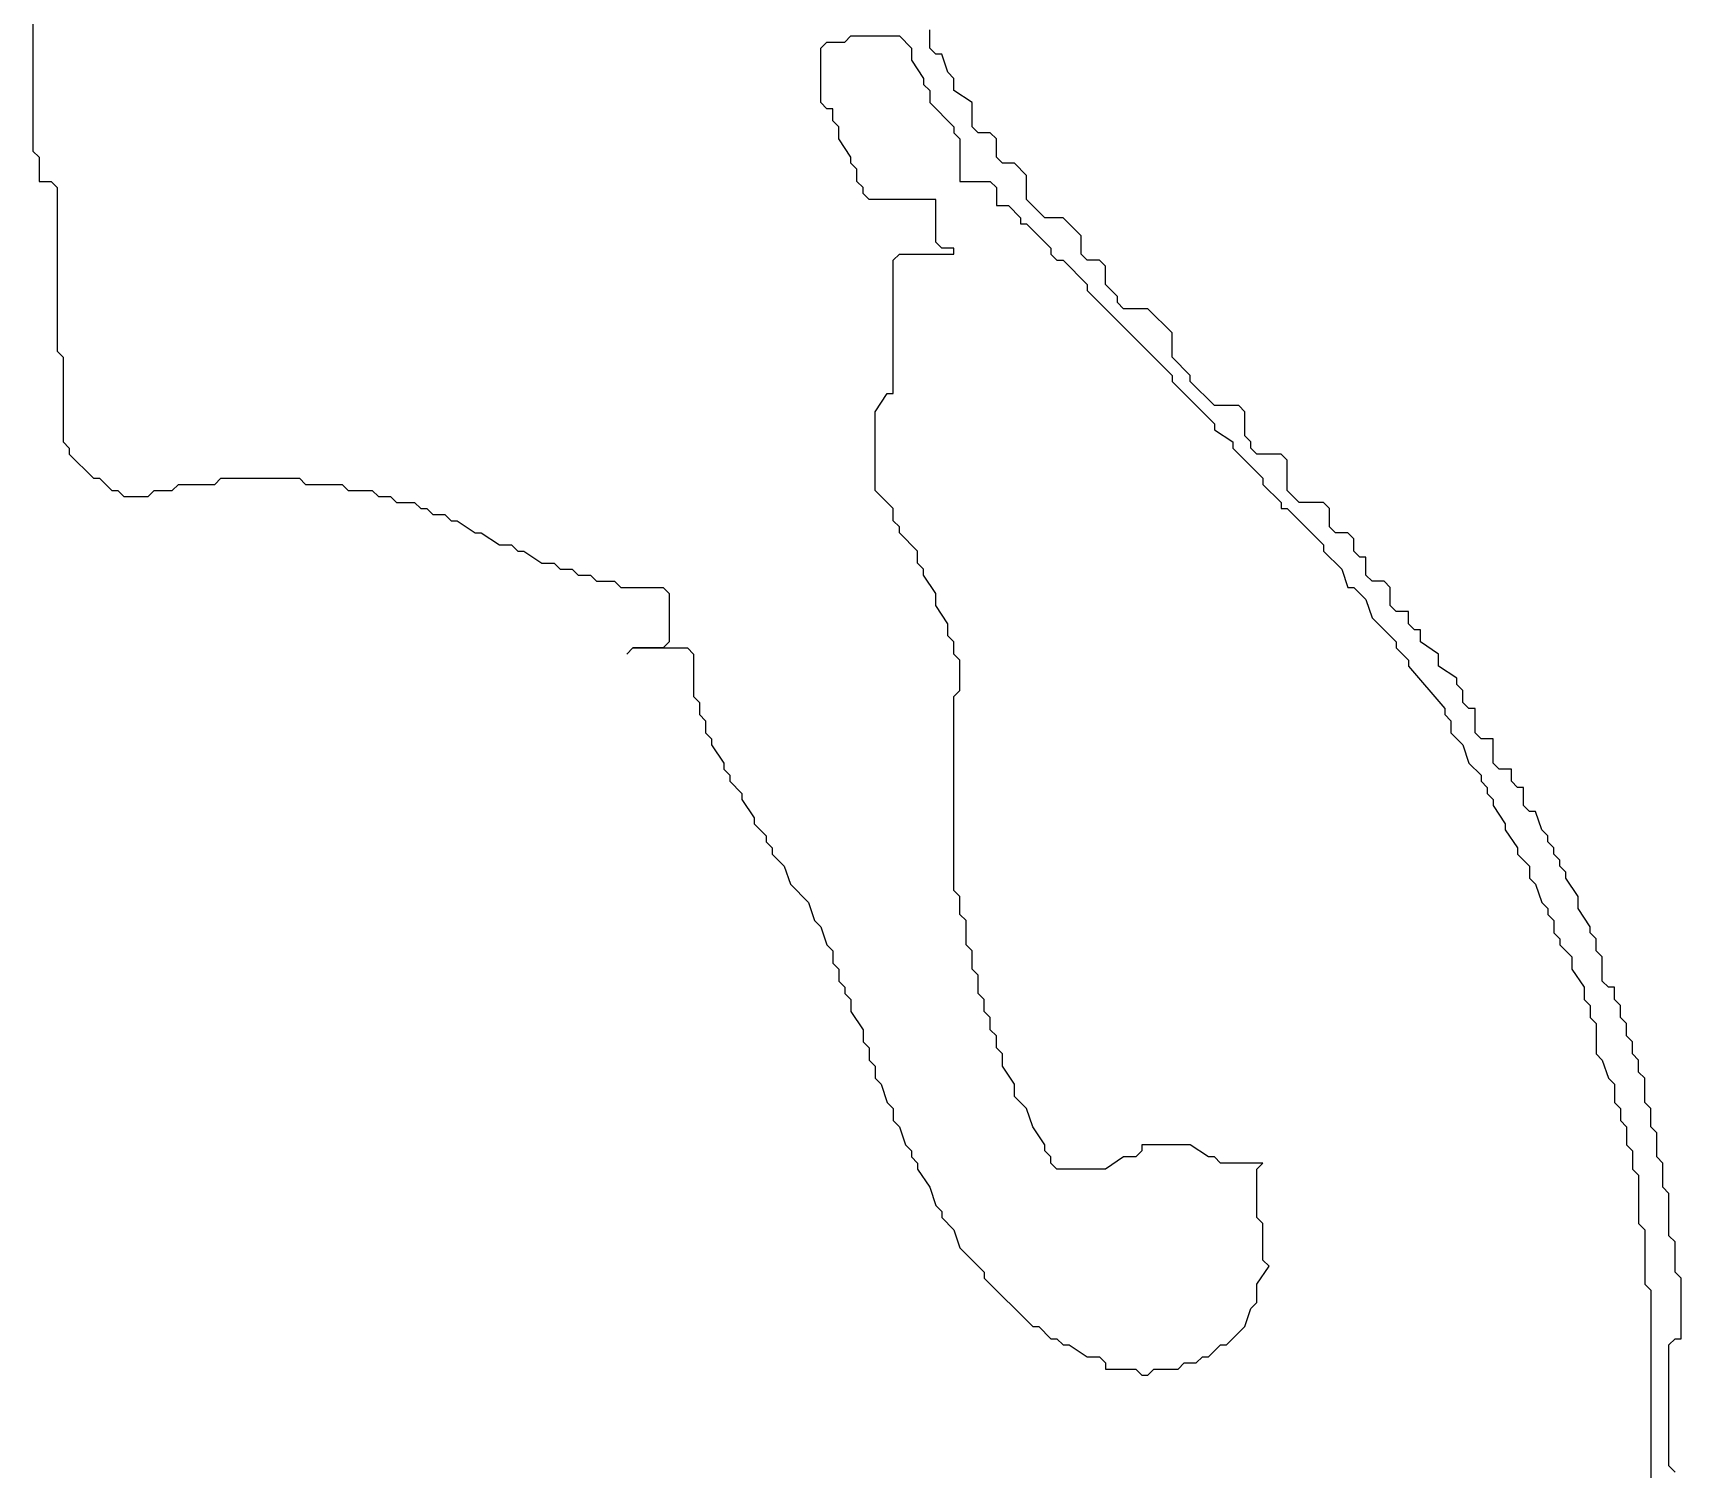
# Model space of a CAD drawing. Extents: x 10 to 555, y 10 to 1133.
# Drawn here: x 315.3 to 554.6, y 215.4 to 424 of the extents above; entities that cross this region are included whole.
import ezdxf

# ---------------------------------------------------------------- set-up
doc = ezdxf.new("R2010")
doc.units = 0
doc.layers.add('BODY_OUTLINE', color=7, linetype='Continuous')
doc.layers.add('NECK_POCKET', color=7, linetype='Continuous')

msp = doc.modelspace()

# ---------------------------------------------------------------- linework, layer by layer
at = {"layer": 'BODY_OUTLINE'}
for p, q in [((315.31, 465.77), (315.31, 406.82)), ((429.7, 421.78), (430.58, 422.66)), ((429.7, 413.86), (429.7, 421.78)), ((430.58, 422.66), (433.21, 422.66)), ((433.21, 422.66), (434.09, 423.54)), ((434.09, 423.54), (441.13, 423.54)), ((441.13, 423.54), (442.89, 421.78)), ((442.89, 421.78), (442.89, 420.02)), ((442.89, 420.02), (444.65, 417.38)), ((444.65, 417.38), (444.65, 416.5)), ((444.65, 416.5), (445.53, 415.62)), ((445.53, 415.62), (445.53, 413.86)), ((430.58, 412.98), (429.7, 413.86)), ((431.46, 412.98), (430.58, 412.98)), ((431.46, 411.22), (431.46, 412.98)), ((445.53, 413.86), (449.05, 410.34)), ((432.34, 410.34), (431.46, 411.22)), ((432.34, 408.58), (432.34, 410.34)), ((449.05, 410.34), (449.05, 409.46)), ((449.05, 409.46), (449.93, 408.58)), ((434.09, 405.94), (432.34, 408.58)), ((449.93, 408.58), (449.93, 402.42)), ((315.31, 406.82), (316.19, 405.94)), ((316.19, 405.94), (316.19, 402.42)), ((434.09, 405.06), (434.09, 405.94)), ((434.97, 404.18), (434.09, 405.06)), ((316.19, 402.42), (317.95, 402.42)), ((317.95, 402.42), (318.83, 401.54)), ((434.97, 402.42), (434.97, 404.18)), ((435.85, 401.54), (434.97, 402.42)), ((449.93, 402.42), (454.33, 402.42)), ((454.33, 402.42), (455.21, 401.54)), ((318.83, 401.54), (318.83, 377.78)), ((435.85, 400.66), (435.85, 401.54)), ((436.73, 399.78), (435.85, 400.66)), ((446.41, 399.78), (436.73, 399.78)), ((446.41, 393.62), (446.41, 399.78)), ((455.21, 401.54), (455.21, 398.9)), ((455.21, 398.9), (456.97, 398.9)), ((456.97, 398.9), (458.73, 397.14)), ((458.73, 397.14), (458.73, 396.26)), ((458.73, 396.26), (459.61, 396.26)), ((459.61, 396.26), (463.13, 392.74)), ((447.29, 392.74), (446.41, 393.62)), ((449.05, 392.74), (447.29, 392.74)), ((449.05, 391.86), (449.05, 392.74)), ((463.13, 392.74), (463.13, 391.86)), ((440.25, 390.98), (441.13, 391.86)), ((440.25, 371.62), (440.25, 390.98)), ((441.13, 391.86), (449.05, 391.86)), ((463.13, 391.86), (464.01, 390.98)), ((464.01, 390.98), (464.89, 390.98)), ((464.89, 390.98), (468.41, 387.46)), ((468.41, 387.46), (468.41, 386.58)), ((468.41, 386.58), (480.73, 374.26)), ((318.83, 377.78), (319.71, 376.9)), ((319.71, 376.9), (319.71, 364.59)), ((480.73, 374.26), (480.73, 373.38)), ((480.73, 373.38), (486.89, 367.23)), ((437.61, 368.98), (439.37, 371.62)), ((439.37, 371.62), (440.25, 371.62)), ((437.61, 357.55), (437.61, 368.98)), ((486.89, 367.23), (486.89, 366.35)), ((486.89, 366.35), (489.53, 364.59)), ((319.71, 364.59), (320.59, 363.71)), ((489.53, 364.59), (489.53, 363.71)), ((320.59, 363.71), (320.59, 362.83)), ((320.59, 362.83), (324.11, 359.31)), ((489.53, 363.71), (493.93, 359.31)), ((324.11, 359.31), (324.99, 359.31)), ((324.99, 359.31), (326.75, 357.55)), ((341.71, 358.43), (342.59, 359.31)), ((342.59, 359.31), (354.03, 359.31)), ((354.03, 359.31), (354.91, 358.43)), ((493.93, 359.31), (493.93, 358.43)), ((326.75, 357.55), (327.63, 357.55)), ((327.63, 357.55), (328.51, 356.67)), ((328.51, 356.67), (332.03, 356.67)), ((332.03, 356.67), (332.91, 357.55)), ((332.91, 357.55), (335.55, 357.55)), ((335.55, 357.55), (336.43, 358.43)), ((336.43, 358.43), (341.71, 358.43)), ((354.91, 358.43), (360.19, 358.43)), ((360.19, 358.43), (361.07, 357.55)), ((361.07, 357.55), (364.59, 357.55)), ((364.59, 357.55), (365.47, 356.67)), ((365.47, 356.67), (367.23, 356.67)), ((367.23, 356.67), (368.1, 355.79)), ((440.25, 354.91), (437.61, 357.55)), ((493.93, 358.43), (496.57, 355.79)), ((368.1, 355.79), (370.74, 355.79)), ((370.74, 355.79), (371.62, 354.91)), ((371.62, 354.91), (372.5, 354.91)), ((372.5, 354.91), (373.38, 354.03)), ((440.25, 353.15), (440.25, 354.91)), ((496.57, 355.79), (496.57, 354.91)), ((496.57, 354.91), (497.45, 354.91)), ((497.45, 354.91), (502.72, 349.63)), ((373.38, 354.03), (375.14, 354.03)), ((375.14, 354.03), (376.02, 353.15)), ((376.02, 353.15), (376.9, 353.15)), ((376.9, 353.15), (379.54, 351.39)), ((441.13, 352.27), (440.25, 353.15)), ((441.13, 351.39), (441.13, 352.27)), ((379.54, 351.39), (380.42, 351.39)), ((380.42, 351.39), (383.06, 349.63)), ((383.06, 349.63), (384.82, 349.63)), ((384.82, 349.63), (385.7, 348.75)), ((443.77, 348.75), (441.13, 351.39)), ((502.72, 349.63), (502.72, 348.75)), ((385.7, 348.75), (386.58, 348.75)), ((386.58, 348.75), (389.22, 346.99)), ((443.77, 346.99), (443.77, 348.75)), ((502.72, 348.75), (505.36, 346.11)), ((389.22, 346.99), (390.98, 346.99)), ((390.98, 346.99), (391.86, 346.11)), ((391.86, 346.11), (393.62, 346.11)), ((393.62, 346.11), (394.5, 345.23)), ((394.5, 345.23), (396.26, 345.23)), ((396.26, 345.23), (397.14, 344.35)), ((444.65, 346.11), (443.77, 346.99)), ((444.65, 345.23), (444.65, 346.11)), ((446.41, 342.59), (444.65, 345.23)), ((505.36, 346.11), (506.24, 343.47)), ((397.14, 344.35), (399.78, 344.35)), ((399.78, 344.35), (400.66, 343.47)), ((400.66, 343.47), (406.82, 343.47)), ((406.82, 343.47), (407.7, 342.59)), ((407.7, 342.59), (407.7, 335.55)), ((446.41, 340.83), (446.41, 342.59)), ((506.24, 343.47), (507.12, 343.47)), ((507.12, 343.47), (508.88, 341.71)), ((448.17, 338.19), (446.41, 340.83)), ((508.88, 341.71), (509.76, 339.07)), ((448.17, 336.43), (448.17, 338.19)), ((509.76, 339.07), (513.28, 335.55)), ((407.7, 335.55), (406.82, 334.67)), ((449.05, 335.55), (448.17, 336.43)), ((449.05, 333.79), (449.05, 335.55)), ((513.28, 335.55), (513.28, 334.67)), ((402.42, 334.67), (401.54, 333.79)), ((401.54, 333.79), (402.42, 334.67)), ((406.82, 334.67), (402.42, 334.67)), ((402.42, 334.67), (410.34, 334.67)), ((410.34, 334.67), (411.22, 333.79)), ((411.22, 333.79), (411.22, 327.63)), ((449.93, 332.91), (449.05, 333.79)), ((449.93, 328.51), (449.93, 332.91)), ((513.28, 334.67), (515.04, 332.91)), ((515.04, 332.91), (515.04, 332.03)), ((515.04, 332.03), (520.32, 325.87)), ((449.05, 327.63), (449.93, 328.51)), ((411.22, 327.63), (412.1, 326.75)), ((412.1, 326.75), (412.1, 324.99)), ((449.05, 299.48), (449.05, 327.63)), ((520.32, 325.87), (520.32, 324.99)), ((412.1, 324.99), (412.98, 324.11)), ((412.98, 324.11), (412.98, 322.35)), ((520.32, 324.99), (521.2, 324.11)), ((521.2, 324.11), (521.2, 322.35)), ((412.98, 322.35), (413.86, 321.47)), ((413.86, 321.47), (413.86, 320.59)), ((521.2, 322.35), (522.96, 320.59)), ((413.86, 320.59), (415.62, 317.95)), ((522.96, 320.59), (523.84, 317.95)), ((415.62, 317.95), (415.62, 317.07)), ((415.62, 317.07), (416.5, 316.19)), ((416.5, 316.19), (416.5, 315.31)), ((523.84, 317.95), (525.6, 316.19)), ((525.6, 316.19), (525.6, 315.31)), ((416.5, 315.31), (418.26, 313.55)), ((418.26, 313.55), (418.26, 312.67)), ((525.6, 315.31), (526.48, 314.43)), ((526.48, 314.43), (526.48, 313.55)), ((526.48, 313.55), (527.36, 312.67)), ((418.26, 312.67), (420.02, 310.03)), ((527.36, 312.67), (527.36, 311.79)), ((527.36, 311.79), (529.12, 309.15)), ((420.02, 310.03), (420.02, 309.15)), ((420.02, 309.15), (421.78, 307.39)), ((529.12, 309.15), (529.12, 308.27)), ((421.78, 307.39), (421.78, 306.51)), ((421.78, 306.51), (422.66, 305.63)), ((529.12, 308.27), (530.88, 305.63)), ((422.66, 305.63), (422.66, 304.75)), ((422.66, 304.75), (424.42, 302.99)), ((530.88, 305.63), (530.88, 304.75)), ((530.88, 304.75), (532.64, 302.99)), ((424.42, 302.99), (425.3, 300.36)), ((532.64, 302.99), (532.64, 301.24)), ((425.3, 300.36), (427.94, 297.72)), ((449.93, 298.6), (449.05, 299.48)), ((532.64, 301.24), (533.52, 300.36)), ((533.52, 300.36), (534.4, 297.72)), ((427.94, 297.72), (428.82, 295.08)), ((449.93, 295.96), (449.93, 298.6)), ((534.4, 297.72), (535.28, 296.84)), ((535.28, 296.84), (535.28, 295.96)), ((428.82, 295.08), (429.7, 294.2)), ((450.81, 295.08), (449.93, 295.96)), ((450.81, 291.56), (450.81, 295.08)), ((535.28, 295.96), (536.16, 295.08)), ((536.16, 295.08), (536.16, 293.32)), ((429.7, 294.2), (430.58, 291.56)), ((536.16, 293.32), (537.04, 292.44)), ((537.04, 292.44), (537.04, 291.56)), ((430.58, 291.56), (431.46, 290.68)), ((431.46, 290.68), (431.46, 288.92)), ((451.69, 290.68), (450.81, 291.56)), ((451.69, 288.04), (451.69, 290.68)), ((537.04, 291.56), (538.8, 289.8)), ((538.8, 289.8), (538.8, 288.04)), ((431.46, 288.92), (432.34, 288.04)), ((432.34, 288.04), (432.34, 286.28)), ((452.57, 287.16), (451.69, 288.04)), ((538.8, 288.04), (540.56, 285.4)), ((432.34, 286.28), (433.21, 285.4)), ((433.21, 285.4), (433.21, 284.52)), ((452.57, 284.52), (452.57, 287.16)), ((540.56, 285.4), (540.56, 283.64)), ((433.21, 284.52), (434.09, 283.64)), ((434.09, 283.64), (434.09, 281.88)), ((453.45, 283.64), (452.57, 284.52)), ((453.45, 281.88), (453.45, 283.64)), ((540.56, 283.64), (541.44, 282.76)), ((541.44, 282.76), (541.44, 281)), ((434.09, 281.88), (435.85, 279.24)), ((454.33, 281), (453.45, 281.88)), ((454.33, 279.24), (454.33, 281)), ((541.44, 281), (542.32, 280.12)), ((542.32, 280.12), (542.32, 275.72)), ((435.85, 279.24), (435.85, 277.48)), ((455.21, 278.36), (454.33, 279.24)), ((455.21, 276.6), (455.21, 278.36)), ((435.85, 277.48), (436.73, 276.6)), ((436.73, 276.6), (436.73, 274.84)), ((456.09, 275.72), (455.21, 276.6)), ((456.09, 273.96), (456.09, 275.72)), ((542.32, 275.72), (543.2, 274.84)), ((436.73, 274.84), (437.61, 273.96)), ((437.61, 273.96), (437.61, 272.2)), ((457.85, 271.32), (456.09, 273.96)), ((543.2, 274.84), (544.08, 272.2)), ((437.61, 272.2), (438.49, 271.32)), ((438.49, 271.32), (439.37, 268.68)), ((457.85, 269.56), (457.85, 271.32)), ((544.08, 272.2), (544.96, 271.32)), ((544.96, 271.32), (544.96, 268.68)), ((439.37, 268.68), (440.25, 267.8)), ((459.61, 267.8), (457.85, 269.56)), ((544.96, 268.68), (545.84, 267.8)), ((440.25, 267.8), (440.25, 266.04)), ((440.25, 266.04), (441.13, 265.16)), ((460.49, 265.16), (459.61, 267.8)), ((545.84, 267.8), (545.84, 266.04)), ((545.84, 266.04), (546.72, 265.16)), ((441.13, 265.16), (442.01, 262.52)), ((462.25, 262.52), (460.49, 265.16)), ((546.72, 265.16), (546.72, 262.52)), ((442.01, 262.52), (442.89, 261.64)), ((442.89, 261.64), (442.89, 260.76)), ((462.25, 261.64), (462.25, 262.52)), ((463.13, 260.76), (462.25, 261.64)), ((476.33, 261.64), (475.45, 260.76)), ((483.37, 262.52), (476.33, 262.52)), ((476.33, 262.52), (476.33, 261.64)), ((486.01, 260.76), (483.37, 262.52)), ((546.72, 262.52), (547.6, 261.64)), ((547.6, 261.64), (547.6, 259)), ((442.89, 260.76), (443.77, 259.88)), ((443.77, 259.88), (443.77, 259)), ((443.77, 259), (445.53, 256.36)), ((463.13, 259.88), (463.13, 260.76)), ((464.01, 259), (463.13, 259.88)), ((471.05, 259), (464.01, 259)), ((473.69, 260.76), (471.05, 259)), ((475.45, 260.76), (473.69, 260.76)), ((486.89, 260.76), (486.01, 260.76)), ((487.77, 259.88), (486.89, 260.76)), ((493.93, 259.88), (487.77, 259.88)), ((493.05, 259), (493.93, 259.88)), ((493.05, 251.96), (493.05, 259)), ((547.6, 259), (548.48, 258.12)), ((445.53, 256.36), (446.41, 253.72)), ((548.48, 258.12), (548.48, 251.08)), ((446.41, 253.72), (447.29, 252.84)), ((447.29, 252.84), (447.29, 251.96)), ((447.29, 251.96), (449.05, 250.2)), ((493.93, 251.08), (493.05, 251.96)), ((449.05, 250.2), (449.93, 247.56)), ((493.93, 245.8), (493.93, 251.08)), ((548.48, 251.08), (549.36, 250.2)), ((549.36, 250.2), (549.36, 242.28)), ((449.93, 247.56), (453.45, 244.04)), ((493.05, 242.28), (494.81, 244.92)), ((494.81, 244.92), (493.93, 245.8)), ((453.45, 244.04), (453.45, 243.16)), ((453.45, 243.16), (460.49, 236.13)), ((493.05, 239.64), (493.05, 242.28)), ((549.36, 242.28), (550.24, 241.4)), ((492.17, 238.76), (493.05, 239.64)), ((550.24, 241.4), (550.24, 207.97)), ((491.29, 236.13), (492.17, 238.76)), ((460.49, 236.13), (461.37, 236.13)), ((461.37, 236.13), (463.13, 234.37)), ((488.65, 233.49), (491.29, 236.13)), ((463.13, 234.37), (464.01, 234.37)), ((464.01, 234.37), (464.89, 233.49)), ((464.89, 233.49), (465.77, 233.49)), ((465.77, 233.49), (468.41, 231.73)), ((486.01, 231.73), (487.77, 233.49)), ((487.77, 233.49), (488.65, 233.49)), ((468.41, 231.73), (470.17, 231.73)), ((470.17, 231.73), (471.05, 230.85)), ((471.05, 230.85), (471.05, 229.97)), ((471.05, 229.97), (475.45, 229.97)), ((475.45, 229.97), (476.33, 229.09)), ((477.21, 229.09), (478.09, 229.97)), ((478.09, 229.97), (481.61, 229.97)), ((481.61, 229.97), (482.49, 230.85)), ((482.49, 230.85), (484.25, 230.85)), ((484.25, 230.85), (485.13, 231.73)), ((485.13, 231.73), (486.01, 231.73)), ((476.33, 229.09), (477.21, 229.09))]:
    msp.add_line(p, q, dxfattribs=at)
at = {"layer": 'NECK_POCKET'}
for p, q in [((445.53, 421.78), (445.53, 424.42)), ((445.53, 421.78), (445.53, 424.42)), ((446.41, 420.9), (445.53, 421.78)), ((446.41, 420.9), (445.53, 421.78)), ((447.29, 420.9), (446.41, 420.9)), ((447.29, 420.9), (446.41, 420.9)), ((448.17, 418.26), (447.29, 420.9)), ((448.17, 418.26), (447.29, 420.9)), ((449.05, 417.38), (448.17, 418.26)), ((449.05, 417.38), (448.17, 418.26)), ((449.05, 415.62), (449.05, 417.38)), ((449.05, 415.62), (449.05, 417.38)), ((451.69, 413.86), (449.05, 415.62)), ((451.69, 413.86), (449.05, 415.62)), ((451.69, 410.34), (451.69, 413.86)), ((451.69, 410.34), (451.69, 413.86)), ((452.57, 409.46), (451.69, 410.34)), ((452.57, 409.46), (451.69, 410.34)), ((454.33, 409.46), (452.57, 409.46)), ((454.33, 409.46), (452.57, 409.46)), ((455.21, 408.58), (454.33, 409.46)), ((455.21, 408.58), (454.33, 409.46)), ((455.21, 405.94), (455.21, 408.58)), ((455.21, 405.94), (455.21, 408.58)), ((456.09, 405.06), (455.21, 405.94)), ((456.09, 405.06), (455.21, 405.94)), ((457.85, 405.06), (456.09, 405.06)), ((457.85, 405.06), (456.09, 405.06)), ((459.61, 403.3), (457.85, 405.06)), ((459.61, 403.3), (457.85, 405.06)), ((459.61, 399.78), (459.61, 403.3)), ((459.61, 399.78), (459.61, 403.3)), ((462.25, 397.14), (459.61, 399.78)), ((462.25, 397.14), (459.61, 399.78)), ((464.89, 397.14), (462.25, 397.14)), ((464.89, 397.14), (462.25, 397.14)), ((467.53, 394.5), (464.89, 397.14)), ((467.53, 394.5), (464.89, 397.14)), ((467.53, 391.86), (467.53, 394.5)), ((467.53, 391.86), (467.53, 394.5)), ((468.41, 390.98), (467.53, 391.86)), ((468.41, 390.98), (467.53, 391.86)), ((470.17, 390.98), (468.41, 390.98)), ((470.17, 390.98), (468.41, 390.98)), ((471.05, 390.1), (470.17, 390.98)), ((471.05, 390.1), (470.17, 390.98)), ((471.05, 387.46), (471.05, 390.1)), ((471.05, 387.46), (471.05, 390.1)), ((472.81, 385.7), (471.05, 387.46)), ((472.81, 385.7), (471.05, 387.46)), ((472.81, 384.82), (472.81, 385.7)), ((472.81, 384.82), (472.81, 385.7)), ((473.69, 383.94), (472.81, 384.82)), ((473.69, 383.94), (472.81, 384.82)), ((477.21, 383.94), (473.69, 383.94)), ((477.21, 383.94), (473.69, 383.94)), ((480.73, 380.42), (477.21, 383.94)), ((480.73, 380.42), (477.21, 383.94)), ((480.73, 376.9), (480.73, 380.42)), ((480.73, 376.9), (480.73, 380.42)), ((483.37, 374.26), (480.73, 376.9)), ((483.37, 374.26), (480.73, 376.9)), ((483.37, 373.38), (483.37, 374.26)), ((483.37, 373.38), (483.37, 374.26)), ((486.89, 369.86), (483.37, 373.38)), ((486.89, 369.86), (483.37, 373.38)), ((490.41, 369.86), (486.89, 369.86)), ((490.41, 369.86), (486.89, 369.86)), ((491.29, 368.98), (490.41, 369.86)), ((491.29, 368.98), (490.41, 369.86)), ((491.29, 365.47), (491.29, 368.98)), ((491.29, 365.47), (491.29, 368.98)), ((492.17, 364.59), (491.29, 365.47)), ((492.17, 364.59), (491.29, 365.47)), ((492.17, 363.71), (492.17, 364.59)), ((492.17, 363.71), (492.17, 364.59)), ((493.05, 362.83), (492.17, 363.71)), ((493.05, 362.83), (492.17, 363.71)), ((496.57, 362.83), (493.05, 362.83)), ((496.57, 362.83), (493.05, 362.83)), ((497.45, 361.95), (496.57, 362.83)), ((497.45, 361.95), (496.57, 362.83)), ((497.45, 357.55), (497.45, 361.95)), ((497.45, 357.55), (497.45, 361.95)), ((499.2, 355.79), (497.45, 357.55)), ((499.2, 355.79), (497.45, 357.55)), ((502.72, 355.79), (499.2, 355.79)), ((502.72, 355.79), (499.2, 355.79)), ((503.6, 354.91), (502.72, 355.79)), ((503.6, 354.91), (502.72, 355.79)), ((503.6, 352.27), (503.6, 354.91)), ((503.6, 352.27), (503.6, 354.91)), ((504.48, 351.39), (503.6, 352.27)), ((504.48, 351.39), (503.6, 352.27)), ((506.24, 351.39), (504.48, 351.39)), ((506.24, 351.39), (504.48, 351.39)), ((507.12, 350.51), (506.24, 351.39)), ((507.12, 350.51), (506.24, 351.39)), ((507.12, 348.75), (507.12, 350.51)), ((507.12, 348.75), (507.12, 350.51)), ((508, 347.87), (507.12, 348.75)), ((508, 347.87), (507.12, 348.75)), ((508.88, 347.87), (508, 347.87)), ((508.88, 347.87), (508, 347.87)), ((508.88, 345.23), (508.88, 347.87)), ((508.88, 345.23), (508.88, 347.87)), ((509.76, 344.35), (508.88, 345.23)), ((509.76, 344.35), (508.88, 345.23)), ((511.52, 344.35), (509.76, 344.35)), ((511.52, 344.35), (509.76, 344.35)), ((512.4, 343.47), (511.52, 344.35)), ((512.4, 343.47), (511.52, 344.35)), ((512.4, 340.83), (512.4, 343.47)), ((512.4, 340.83), (512.4, 343.47)), ((513.28, 339.95), (512.4, 340.83)), ((513.28, 339.95), (512.4, 340.83)), ((515.04, 339.95), (513.28, 339.95)), ((515.04, 339.95), (513.28, 339.95)), ((515.04, 338.19), (515.04, 339.95)), ((515.04, 338.19), (515.04, 339.95)), ((515.92, 337.31), (515.04, 338.19)), ((515.92, 337.31), (515.04, 338.19)), ((516.8, 337.31), (515.92, 337.31)), ((516.8, 337.31), (515.92, 337.31)), ((516.8, 335.55), (516.8, 337.31)), ((516.8, 335.55), (516.8, 337.31)), ((519.44, 333.79), (516.8, 335.55)), ((519.44, 333.79), (516.8, 335.55)), ((519.44, 332.03), (519.44, 333.79)), ((519.44, 332.03), (519.44, 333.79)), ((522.08, 330.27), (519.44, 332.03)), ((522.08, 330.27), (519.44, 332.03)), ((522.08, 329.39), (522.08, 330.27)), ((522.08, 329.39), (522.08, 330.27)), ((522.96, 328.51), (522.08, 329.39)), ((522.96, 328.51), (522.08, 329.39)), ((522.96, 326.75), (522.96, 328.51)), ((522.96, 326.75), (522.96, 328.51)), ((523.84, 325.87), (522.96, 326.75)), ((523.84, 325.87), (522.96, 326.75)), ((524.72, 325.87), (523.84, 325.87)), ((524.72, 325.87), (523.84, 325.87)), ((524.72, 322.35), (524.72, 325.87)), ((524.72, 322.35), (524.72, 325.87)), ((525.6, 321.47), (524.72, 322.35)), ((525.6, 321.47), (524.72, 322.35)), ((527.36, 321.47), (525.6, 321.47)), ((527.36, 321.47), (525.6, 321.47)), ((527.36, 317.95), (527.36, 321.47)), ((527.36, 317.95), (527.36, 321.47)), ((528.24, 317.07), (527.36, 317.95)), ((528.24, 317.07), (527.36, 317.95)), ((530, 317.07), (528.24, 317.07)), ((530, 317.07), (528.24, 317.07)), ((530, 315.31), (530, 317.07)), ((530, 315.31), (530, 317.07)), ((530.88, 314.43), (530, 315.31)), ((530.88, 314.43), (530, 315.31)), ((531.76, 314.43), (530.88, 314.43)), ((531.76, 314.43), (530.88, 314.43)), ((531.76, 311.79), (531.76, 314.43)), ((531.76, 311.79), (531.76, 314.43)), ((532.64, 310.91), (531.76, 311.79)), ((532.64, 310.91), (531.76, 311.79)), ((533.52, 310.91), (532.64, 310.91)), ((533.52, 310.91), (532.64, 310.91)), ((534.4, 308.27), (533.52, 310.91)), ((534.4, 308.27), (533.52, 310.91)), ((535.28, 307.39), (534.4, 308.27)), ((535.28, 307.39), (534.4, 308.27)), ((535.28, 306.51), (535.28, 307.39)), ((535.28, 306.51), (535.28, 307.39)), ((536.16, 305.63), (535.28, 306.51)), ((536.16, 305.63), (535.28, 306.51)), ((536.16, 304.75), (536.16, 305.63)), ((536.16, 304.75), (536.16, 305.63)), ((537.04, 303.87), (536.16, 304.75)), ((537.04, 303.87), (536.16, 304.75)), ((537.04, 302.99), (537.04, 303.87)), ((537.04, 302.99), (537.04, 303.87)), ((537.92, 302.12), (537.04, 302.99)), ((537.92, 302.12), (537.04, 302.99)), ((537.92, 301.24), (537.92, 302.12)), ((537.92, 301.24), (537.92, 302.12)), ((539.68, 298.6), (537.92, 301.24)), ((539.68, 298.6), (537.92, 301.24)), ((539.68, 296.84), (539.68, 298.6)), ((539.68, 296.84), (539.68, 298.6)), ((541.44, 294.2), (539.68, 296.84)), ((541.44, 294.2), (539.68, 296.84)), ((541.44, 293.32), (541.44, 294.2)), ((541.44, 293.32), (541.44, 294.2)), ((542.32, 292.44), (541.44, 293.32)), ((542.32, 292.44), (541.44, 293.32)), ((542.32, 290.68), (542.32, 292.44)), ((542.32, 290.68), (542.32, 292.44)), ((543.2, 289.8), (542.32, 290.68)), ((543.2, 289.8), (542.32, 290.68)), ((543.2, 286.28), (543.2, 289.8)), ((543.2, 286.28), (543.2, 289.8)), ((544.08, 285.4), (543.2, 286.28)), ((544.08, 285.4), (543.2, 286.28)), ((544.96, 285.4), (544.08, 285.4)), ((544.96, 285.4), (544.08, 285.4)), ((544.96, 283.64), (544.96, 285.4)), ((544.96, 283.64), (544.96, 285.4)), ((545.84, 282.76), (544.96, 283.64)), ((545.84, 282.76), (544.96, 283.64)), ((545.84, 281), (545.84, 282.76)), ((545.84, 281), (545.84, 282.76)), ((546.72, 280.12), (545.84, 281)), ((546.72, 280.12), (545.84, 281)), ((546.72, 278.36), (546.72, 280.12)), ((546.72, 278.36), (546.72, 280.12)), ((547.6, 277.48), (546.72, 278.36)), ((547.6, 277.48), (546.72, 278.36)), ((547.6, 275.72), (547.6, 277.48)), ((547.6, 275.72), (547.6, 277.48)), ((548.48, 274.84), (547.6, 275.72)), ((548.48, 274.84), (547.6, 275.72)), ((548.48, 273.08), (548.48, 274.84)), ((548.48, 273.08), (548.48, 274.84)), ((549.36, 272.2), (548.48, 273.08)), ((549.36, 272.2), (548.48, 273.08)), ((549.36, 268.68), (549.36, 272.2)), ((549.36, 268.68), (549.36, 272.2)), ((550.24, 267.8), (549.36, 268.68)), ((550.24, 267.8), (549.36, 268.68)), ((550.24, 265.16), (550.24, 267.8)), ((550.24, 265.16), (550.24, 267.8)), ((551.12, 264.28), (550.24, 265.16)), ((551.12, 264.28), (550.24, 265.16)), ((551.12, 260.76), (551.12, 264.28)), ((551.12, 260.76), (551.12, 264.28)), ((552, 259.88), (551.12, 260.76)), ((552, 259.88), (551.12, 260.76)), ((552, 256.36), (552, 259.88)), ((552, 256.36), (552, 259.88)), ((552.88, 255.48), (552, 256.36)), ((552.88, 255.48), (552, 256.36)), ((552.88, 249.32), (552.88, 255.48)), ((552.88, 249.32), (552.88, 255.48)), ((553.76, 248.44), (552.88, 249.32)), ((553.76, 248.44), (552.88, 249.32)), ((553.76, 244.04), (553.76, 248.44)), ((553.76, 244.04), (553.76, 248.44)), ((554.64, 243.16), (553.76, 244.04)), ((554.64, 243.16), (553.76, 244.04)), ((554.64, 234.37), (554.64, 243.16)), ((554.64, 234.37), (554.64, 243.16)), ((552.88, 233.49), (553.76, 234.37)), ((552.88, 233.49), (553.76, 234.37)), ((552.88, 215.89), (552.88, 233.49)), ((552.88, 215.89), (552.88, 233.49)), ((553.76, 234.37), (554.64, 234.37)), ((553.76, 234.37), (554.64, 234.37)), ((553.76, 215.01), (552.88, 215.89)), ((553.76, 215.01), (552.88, 215.89))]:
    msp.add_line(p, q, dxfattribs=at)

doc.saveas('drawing.dxf')
